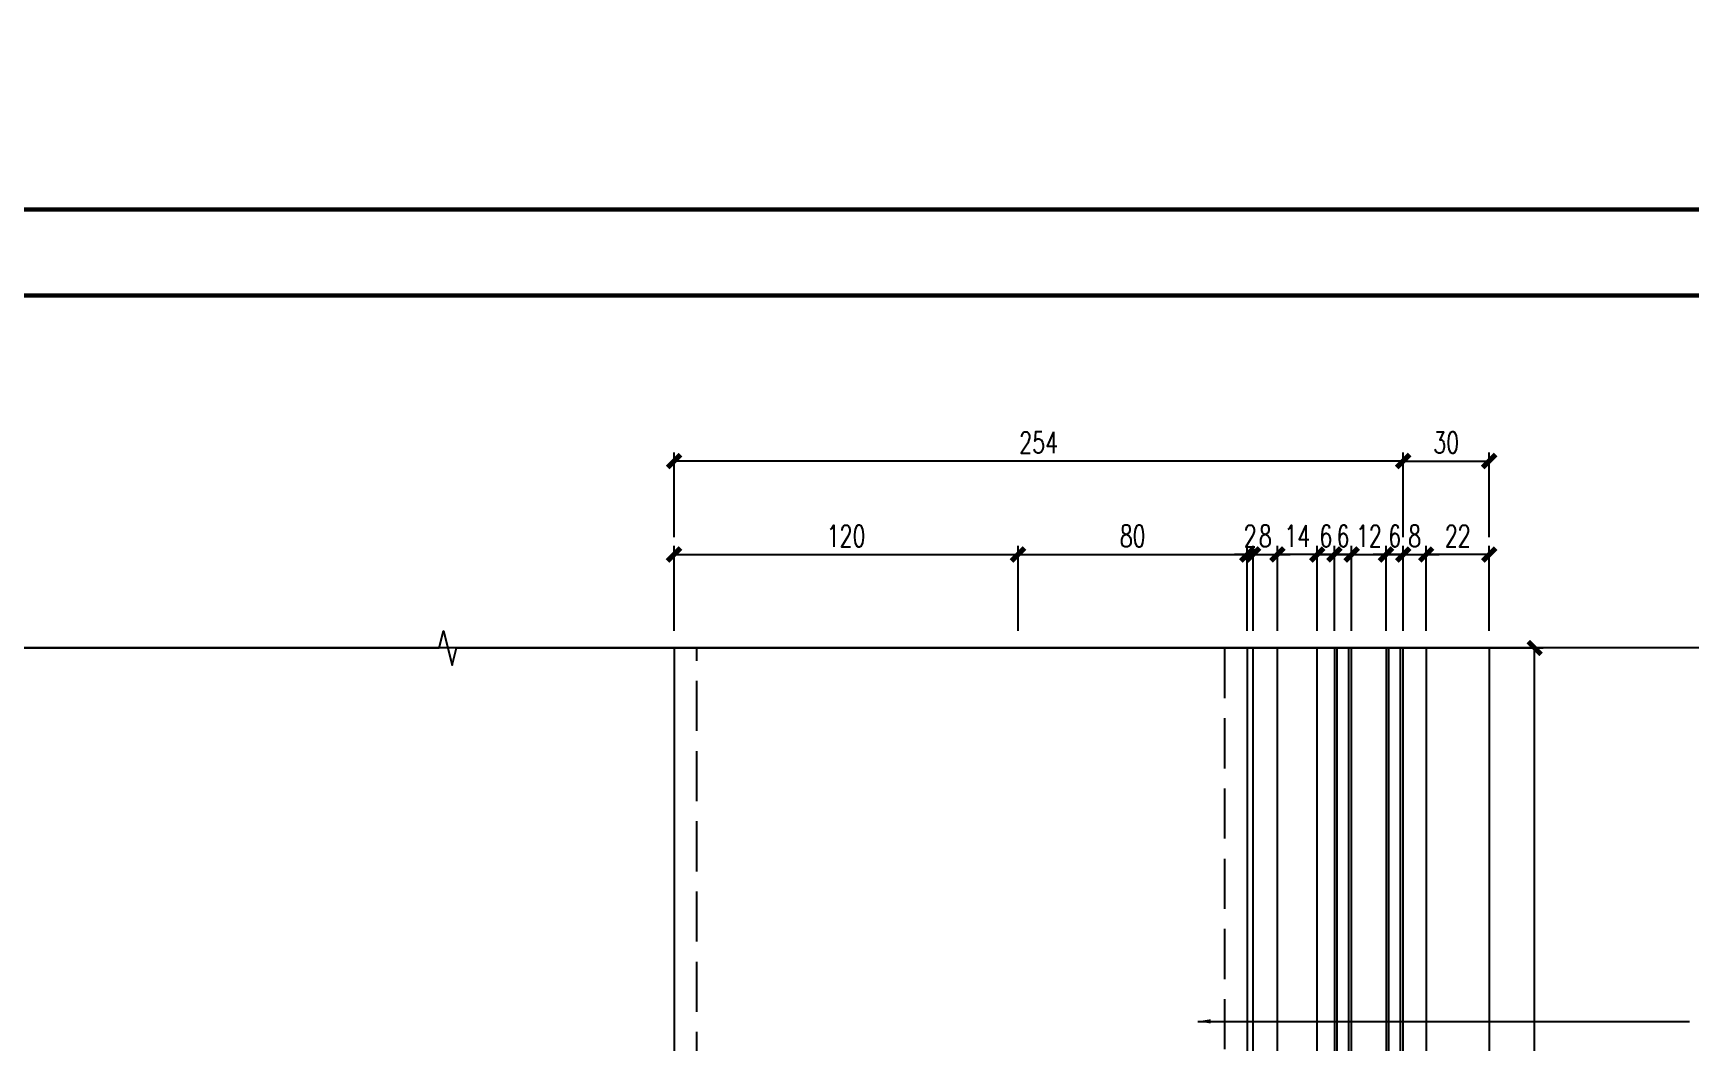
# Model space of a CAD drawing. Extents: x -160106 to 966792, y -663931 to 1550022.
# Drawn here: x -80152 to -79574, y -85855 to -85504 of the extents above; entities that cross this region are included whole.
import ezdxf
from ezdxf.enums import TextEntityAlignment as Align
from ezdxf.xclip import XClip

# ---------------------------------------------------------------- set-up
doc = ezdxf.new("R2010")
doc.units = 0
doc.linetypes.add('ZN-DASH', pattern=[0.35, 0.25, -0.1])
for name, color, linetype in [('!ZN1-填充-8', 8, 'Continuous'), ('!ZN1-标注-173', 173, 'Continuous'), ('!ZN3-玻璃幕墙-4', 4, 'Continuous'), ('!ZN4-辅助材料-1', 1, 'Continuous'), ('!ZN5-钢材投影-40', 40, 'Continuous'), ('!ZN5-铝材投影-112', 112, 'Continuous'), ('!ZN6-虚线-8', 8, 'ZN-DASH'), ('0-cxFrame', 155, 'Continuous'), ('3符号', 173, 'Continuous'), ('DIM', 173, 'Continuous')]:
    doc.layers.add(name, color=color, linetype=linetype)
doc.layers.add('0-cxText', color=131, linetype='Continuous', lineweight=25)
doc.styles.add('cx_tuming', font='simhei.ttf')
doc.styles.add('cx_tuqian1', font='')
doc.styles.add('DHTEXT-1', font='ROMANS.shx', dxfattribs={"width": 0.7, "bigfont": 'CHINESE.shx'})
doc.styles.add('ZNDimTStyle', font='ROMANS.shx', dxfattribs={"width": 0.7, "bigfont": 'CHINESE.shx'})
doc.styles.add('黑体', font='simhei.ttf', dxfattribs={"height": 12})
doc.styles.get('cx_tuqian1').set_extended_font_data('SimSun')
doc.dimstyles.new('ZN3', dxfattribs={"dimscale": 3, "dimtxt": 2.5, "dimasz": 1.5, "dimexe": 1, "dimexo": 2, "dimgap": 0.9, "dimtad": 1, "dimdec": 0, "dimdsep": 46, "dimtxsty": 'DHTEXT-1', "dimblk": 'ARCHTICK', "dimcen": 2.5, "dimclrd": 173, "dimclre": 173, "dimclrt": 7, "dimazin": 2, "dimtfac": 1, "dimtix": 1, "dimtmove": 2, "dimatfit": 3, "dimfxl": 0, "dimarcsym": 0})
doc.dimstyles.new('ZN机械-3', dxfattribs={"dimscale": 3, "dimtxt": 2.5, "dimasz": 1.5, "dimexe": 1, "dimexo": 2, "dimgap": 0.9, "dimtad": 1, "dimdec": 0, "dimzin": 0, "dimdsep": 46, "dimtxsty": 'ZNDimTStyle', "dimcen": 2.5, "dimdle": 1, "dimclrd": 173, "dimclre": 173, "dimclrt": 7, "dimazin": 2, "dimtfac": 1, "dimtdec": 4, "dimtix": 1, "dimtmove": 2, "dimatfit": 3, "dimfxl": 0, "dimfrac": 2, "dimtolj": 1, "dimtzin": 0, "dimarcsym": 0})

# ---------------------------------------------------------------- blocks, each defined once
blk = doc.blocks.new('*U1331')
at = {"layer": '!ZN1-填充-8'}
h = blk.add_hatch(dxfattribs=at)
h.set_pattern_fill('ANSI37', color=256, scale=0.5, style=0)
h.set_pattern_definition([(45, (6, 0), (-1.12253, 1.12253), []), (135, (6, 0), (-1.12253, -1.12253), [])])
h.paths.add_polyline_path([(0, 5), (0, 19), (1, 18), (14, 18), (14, 17.75), (12, 15.75), (12, 8.25), (14, 6.25), (14, 6), (1, 6)])
for points in [[(18.75, 18), (14, 18), (14, 17.75), (18.75, 17.75)], [(18.75, 6.25), (14, 6.25), (14, 6), (18.75, 6)]]:
    blk.add_hatch(color=256, dxfattribs=at).paths.add_polyline_path(points)
h = blk.add_hatch(dxfattribs=at)
h.set_pattern_fill('DOTS', color=8, style=0)
h.set_pattern_definition([(0, (6, 0), (0.79375, 1.5875), [0, -1.5875])])
h.paths.add_polyline_path([(13, 15.34), (13, 8.66), (14.41, 7.25), (17.8, 7.25), (17.8, 16.75), (14.41, 16.75)])
for p, q in [((0, 23), (503.91, 23)), ((0, 19), (503.91, 19)), ((0, 5), (503.91, 5)), ((0, 1), (503.91, 1))]:
    blk.add_line(p, q, dxfattribs=at)
at = {"layer": '!ZN3-玻璃幕墙-4'}
for points in [[(503.91, 24), (1, 24), (0, 23), (0, 19), (1, 18), (503.91, 18)], [(503.91, 6), (1, 6), (0, 5), (0, 1), (1, 0), (503.91, 0)]]:
    blk.add_lwpolyline(points, dxfattribs=at)
at = {"layer": '!ZN4-辅助材料-1'}
for points in [[(0, 5), (0, 19), (1, 18), (14, 18), (14, 17.75), (12, 15.75), (12, 8.25), (12, 8.25), (14, 6.25), (14, 6), (1, 6), (0, 5)], [(12, 15.75), (12, 8.25), (14, 6.25), (19, 6.25), (19, 17.75), (14, 17.75)], [(18.75, 18), (14, 18), (14, 17.75), (18.75, 17.75)], [(13, 15.34), (13, 8.66), (14.41, 7.25), (17.8, 7.25), (17.8, 16.75), (14.41, 16.75)], [(18.75, 6.25), (14, 6.25), (14, 6), (18.75, 6)]]:
    blk.add_lwpolyline(points, close=True, dxfattribs=at)
blk.add_lwpolyline([(18.4, 17.75), (18.4, 17.65), (14.04, 17.65), (12.1, 15.71), (12.1, 8.29), (14.04, 6.35), (18.4, 6.35), (18.4, 6.25), (18.4, 6.35)], dxfattribs=at)
at = {"layer": 'Defpoints', "color": 250}
for p in [(0, 24), (0, 18), (0, 6), (12, 6), (0, 0)]:
    blk.add_point(p, dxfattribs=at)
blk = doc.blocks.new('20250828132035')
at = {"layer": '!ZN5-钢材投影-40', "ltscale": 0.3}
for p, q in [((345.54, 581.91), (345.54, 20)), ((545.54, 581.91), (545.54, 20))]:
    blk.add_line(p, q, dxfattribs=at)
at = {"layer": '!ZN5-铝材投影-112'}
for p, q in [((547.54, 110), (547.54, 581.91)), ((556.03, 110), (556.03, 581.91)), ((569.94, 110), (569.94, 581.91)), ((607.94, 581.91), (607.94, 61.83)), ((629.94, 581.91), (629.94, 61.83))]:
    blk.add_line(p, q, dxfattribs=at)
at = {"layer": '!ZN6-虚线-8', "color": 8, "linetype": 'ZN-DASH', "ltscale": 70}
for p, q in [((353.54, 20), (353.54, 581.91)), ((537.54, 581.91), (537.54, 20))]:
    blk.add_line(p, q, dxfattribs=at)
at = {"layer": '!ZN3-玻璃幕墙-4', "rotation": 90}
blk.add_blockref('*U1331', (599.94, 78), dxfattribs=at)
blk = doc.blocks.new('TK22.A2 L(Dragon)')
at = {"layer": '0-cxFrame', "color": 7, "const_width": 0.5}
blk.add_lwpolyline([(0, 0), (-594, 0), (-594, 420), (0, 420)], close=True, dxfattribs=at)
at = {"layer": '0-cxFrame', "const_width": 0.5}
blk.add_lwpolyline([(-80, 10), (-574, 10), (-574, 410), (-80, 410)], close=True, dxfattribs=at)
at = {"style": '黑体', "flags": 4}
blk.add_attdef('图幅', text='', height=3.3, dxfattribs=at).set_placement((-40, 3), align=Align.RIGHT)
at = {"layer": '0-cxText', "flags": 4}
for tag, height, style, p in [('建设单位', 3.5, 'cx_tuming', (-45, 240)), ('项目名称', 3.5, 'cx_tuming', (-45, 210)), ('子项名称', 3.5, 'cx_tuming', (-45, 180)), ('工程编号', 3.3, 'cx_tuqian1', (-35, 165)), ('图名1', 3.5, 'cx_tuming', (-45, 87)), ('图名2', 3.5, 'cx_tuming', (-45, 79)), ('图名3', 3.5, 'cx_tuming', (-45, 71)), ('出图日期', 3.3, 'cx_tuqian1', (-39, 60)), ('专业', 3.3, 'cx_tuqian1', (-55, 52)), ('图号', 3.3, 'cx_tuqian1', (-55, 44)), ('版次', 3.3, 'cx_tuqian1', (-20, 44))]:
    blk.add_attdef(tag, text='', height=height, dxfattribs=dict(at, style=style)).set_placement(p, align=Align.MIDDLE)
at = {"layer": 'Defpoints', "color": 6, "flags": 4}
for tag, height, style, p in [('tufu', 3.3, '黑体', (-12, 12)), ('dwfname', 4, 'cx_tuqian1', (-80, 3))]:
    blk.add_attdef(tag, text='', height=height, dxfattribs=dict(at, style=style)).set_placement(p, align=Align.RIGHT)
blk = doc.blocks.new('_ArchTick')
at = {"color": 0, "linetype": 'ByBlock', "const_width": 0.4}
blk.add_lwpolyline([(-0.5, -0.5), (0.5, 0.5)], dxfattribs=at)
blk = doc.blocks.new('*D1452')
at = {"layer": 'Defpoints', "color": 0, "ltscale": 30, "transparency": 16777216}
for p in [(-79679.93, -85685.49), (-79679.93, -85718.1), (-79673.93, -85718.1)]:
    blk.add_point(p, dxfattribs=at)
at = {"layer": 'DIM', "color": 173, "linetype": 'ByBlock', "lineweight": -2, "ltscale": 30, "transparency": 16777216}
for p, q in [((-79679.93, -85712.1), (-79679.93, -85682.49)), ((-79673.93, -85712.1), (-79673.93, -85682.49)), ((-79679.93, -85685.49), (-79684.43, -85685.49)), ((-79673.93, -85685.49), (-79679.93, -85685.49)), ((-79673.93, -85685.49), (-79669.43, -85685.49))]:
    blk.add_line(p, q, dxfattribs=at)
at = {"layer": 'DIM', "color": 173, "lineweight": -2, "ltscale": 30, "transparency": 16777216, "xscale": 4.5, "yscale": 4.5, "zscale": 4.5}
blk.add_blockref('_ArchTick', (-79679.93, -85685.49), dxfattribs=at)
at = {"layer": 'DIM', "color": 173, "lineweight": -2, "ltscale": 30, "transparency": 16777216, "xscale": 4.5, "yscale": 4.5, "zscale": 4.5, "rotation": 180}
blk.add_blockref('_ArchTick', (-79673.93, -85685.49), dxfattribs=at)
at = {"layer": 'DIM', "color": 7, "ltscale": 30, "transparency": 16777216, "insert": (-79676.93, -85679.04), "char_height": 7.5, "attachment_point": 5, "style": 'DHTEXT-1'}
blk.add_mtext('6', dxfattribs=at)
blk = doc.blocks.new('*D1453')
at = {"layer": 'Defpoints', "color": 0, "ltscale": 30, "transparency": 16777216}
for p in [(-79679.93, -85685.49), (-79691.93, -85718.1), (-79679.93, -85718.1)]:
    blk.add_point(p, dxfattribs=at)
at = {"layer": 'DIM', "color": 173, "linetype": 'ByBlock', "lineweight": -2, "ltscale": 30, "transparency": 16777216}
for p, q in [((-79691.93, -85712.1), (-79691.93, -85682.49)), ((-79679.93, -85712.1), (-79679.93, -85682.49)), ((-79691.93, -85685.49), (-79696.43, -85685.49)), ((-79691.93, -85685.49), (-79679.93, -85685.49)), ((-79679.93, -85685.49), (-79675.43, -85685.49))]:
    blk.add_line(p, q, dxfattribs=at)
at = {"layer": 'DIM', "color": 173, "lineweight": -2, "ltscale": 30, "transparency": 16777216, "xscale": 4.5, "yscale": 4.5, "zscale": 4.5}
blk.add_blockref('_ArchTick', (-79691.93, -85685.49), dxfattribs=at)
at = {"layer": 'DIM', "color": 173, "lineweight": -2, "ltscale": 30, "transparency": 16777216, "xscale": 4.5, "yscale": 4.5, "zscale": 4.5, "rotation": 180}
blk.add_blockref('_ArchTick', (-79679.93, -85685.49), dxfattribs=at)
at = {"layer": 'DIM', "color": 7, "ltscale": 30, "transparency": 16777216, "insert": (-79685.93, -85679.04), "char_height": 7.5, "attachment_point": 5, "style": 'DHTEXT-1'}
blk.add_mtext('12', dxfattribs=at)
blk = doc.blocks.new('*D1454')
at = {"layer": 'Defpoints', "color": 0, "ltscale": 30, "transparency": 16777216}
for p in [(-79697.93, -85685.49), (-79697.93, -85718.1), (-79691.93, -85718.1)]:
    blk.add_point(p, dxfattribs=at)
at = {"layer": 'DIM', "color": 173, "linetype": 'ByBlock', "lineweight": -2, "ltscale": 30, "transparency": 16777216}
for p, q in [((-79697.93, -85712.1), (-79697.93, -85682.49)), ((-79691.93, -85712.1), (-79691.93, -85682.49)), ((-79697.93, -85685.49), (-79702.43, -85685.49)), ((-79691.93, -85685.49), (-79697.93, -85685.49)), ((-79691.93, -85685.49), (-79687.43, -85685.49))]:
    blk.add_line(p, q, dxfattribs=at)
at = {"layer": 'DIM', "color": 173, "lineweight": -2, "ltscale": 30, "transparency": 16777216, "xscale": 4.5, "yscale": 4.5, "zscale": 4.5}
blk.add_blockref('_ArchTick', (-79697.93, -85685.49), dxfattribs=at)
at = {"layer": 'DIM', "color": 173, "lineweight": -2, "ltscale": 30, "transparency": 16777216, "xscale": 4.5, "yscale": 4.5, "zscale": 4.5, "rotation": 180}
blk.add_blockref('_ArchTick', (-79691.93, -85685.49), dxfattribs=at)
at = {"layer": 'DIM', "color": 7, "ltscale": 30, "transparency": 16777216, "insert": (-79694.93, -85679.04), "char_height": 7.5, "attachment_point": 5, "style": 'DHTEXT-1'}
blk.add_mtext('6', dxfattribs=at)
blk = doc.blocks.new('*D1455')
at = {"layer": 'Defpoints', "color": 0, "ltscale": 30, "transparency": 16777216}
for p in [(-79697.93, -85685.49), (-79703.93, -85718.1), (-79697.93, -85718.1)]:
    blk.add_point(p, dxfattribs=at)
at = {"layer": 'DIM', "color": 173, "linetype": 'ByBlock', "lineweight": -2, "ltscale": 30, "transparency": 16777216}
for p, q in [((-79703.93, -85712.1), (-79703.93, -85682.49)), ((-79697.93, -85712.1), (-79697.93, -85682.49)), ((-79703.93, -85685.49), (-79708.43, -85685.49)), ((-79703.93, -85685.49), (-79697.93, -85685.49)), ((-79697.93, -85685.49), (-79693.43, -85685.49))]:
    blk.add_line(p, q, dxfattribs=at)
at = {"layer": 'DIM', "color": 173, "lineweight": -2, "ltscale": 30, "transparency": 16777216, "xscale": 4.5, "yscale": 4.5, "zscale": 4.5}
blk.add_blockref('_ArchTick', (-79703.93, -85685.49), dxfattribs=at)
at = {"layer": 'DIM', "color": 173, "lineweight": -2, "ltscale": 30, "transparency": 16777216, "xscale": 4.5, "yscale": 4.5, "zscale": 4.5, "rotation": 180}
blk.add_blockref('_ArchTick', (-79697.93, -85685.49), dxfattribs=at)
at = {"layer": 'DIM', "color": 7, "ltscale": 30, "transparency": 16777216, "insert": (-79700.93, -85679.04), "char_height": 7.5, "attachment_point": 5, "style": 'DHTEXT-1'}
blk.add_mtext('6', dxfattribs=at)
blk = doc.blocks.new('*D1456')
at = {"layer": 'Defpoints', "color": 0, "ltscale": 30, "transparency": 16777216}
for p in [(-79717.83, -85685.49), (-79717.83, -85718.1), (-79703.93, -85718.1)]:
    blk.add_point(p, dxfattribs=at)
at = {"layer": 'DIM', "color": 173, "linetype": 'ByBlock', "lineweight": -2, "ltscale": 30, "transparency": 16777216}
for p, q in [((-79717.83, -85712.1), (-79717.83, -85682.49)), ((-79703.93, -85712.1), (-79703.93, -85682.49)), ((-79703.93, -85685.49), (-79717.83, -85685.49))]:
    blk.add_line(p, q, dxfattribs=at)
at = {"layer": 'DIM', "color": 173, "lineweight": -2, "ltscale": 30, "transparency": 16777216, "xscale": 4.5, "yscale": 4.5, "zscale": 4.5, "rotation": 180}
blk.add_blockref('_ArchTick', (-79717.83, -85685.49), dxfattribs=at)
at = {"layer": 'DIM', "color": 173, "lineweight": -2, "ltscale": 30, "transparency": 16777216, "xscale": 4.5, "yscale": 4.5, "zscale": 4.5}
blk.add_blockref('_ArchTick', (-79703.93, -85685.49), dxfattribs=at)
at = {"layer": 'DIM', "color": 7, "ltscale": 30, "transparency": 16777216, "insert": (-79710.88, -85679.04), "char_height": 7.5, "attachment_point": 5, "style": 'DHTEXT-1'}
blk.add_mtext('14', dxfattribs=at)
blk = doc.blocks.new('*D1457')
at = {"layer": 'Defpoints', "color": 0, "ltscale": 30, "transparency": 16777216}
for p in [(-79717.83, -85685.49), (-79726.33, -85718.1), (-79717.83, -85718.1)]:
    blk.add_point(p, dxfattribs=at)
at = {"layer": 'DIM', "color": 173, "linetype": 'ByBlock', "lineweight": -2, "ltscale": 30, "transparency": 16777216}
for p, q in [((-79726.33, -85712.1), (-79726.33, -85682.49)), ((-79717.83, -85712.1), (-79717.83, -85682.49)), ((-79726.33, -85685.49), (-79730.83, -85685.49)), ((-79726.33, -85685.49), (-79717.83, -85685.49)), ((-79717.83, -85685.49), (-79713.33, -85685.49))]:
    blk.add_line(p, q, dxfattribs=at)
at = {"layer": 'DIM', "color": 173, "lineweight": -2, "ltscale": 30, "transparency": 16777216, "xscale": 4.5, "yscale": 4.5, "zscale": 4.5}
blk.add_blockref('_ArchTick', (-79726.33, -85685.49), dxfattribs=at)
at = {"layer": 'DIM', "color": 173, "lineweight": -2, "ltscale": 30, "transparency": 16777216, "xscale": 4.5, "yscale": 4.5, "zscale": 4.5, "rotation": 180}
blk.add_blockref('_ArchTick', (-79717.83, -85685.49), dxfattribs=at)
at = {"layer": 'DIM', "color": 7, "ltscale": 30, "transparency": 16777216, "insert": (-79722.08, -85679.04), "char_height": 7.5, "attachment_point": 5, "style": 'DHTEXT-1'}
blk.add_mtext('8', dxfattribs=at)
blk = doc.blocks.new('*D1458')
at = {"layer": 'Defpoints', "color": 0, "ltscale": 30, "transparency": 16777216}
for p in [(-79728.33, -85685.49), (-79728.33, -85718.1), (-79726.33, -85718.1)]:
    blk.add_point(p, dxfattribs=at)
at = {"layer": 'DIM', "color": 173, "linetype": 'ByBlock', "lineweight": -2, "ltscale": 30, "transparency": 16777216}
for p, q in [((-79728.33, -85712.1), (-79728.33, -85682.49)), ((-79726.33, -85712.1), (-79726.33, -85682.49)), ((-79728.33, -85685.49), (-79732.83, -85685.49)), ((-79726.33, -85685.49), (-79728.33, -85685.49)), ((-79726.33, -85685.49), (-79721.83, -85685.49))]:
    blk.add_line(p, q, dxfattribs=at)
at = {"layer": 'DIM', "color": 173, "lineweight": -2, "ltscale": 30, "transparency": 16777216, "xscale": 4.5, "yscale": 4.5, "zscale": 4.5}
blk.add_blockref('_ArchTick', (-79728.33, -85685.49), dxfattribs=at)
at = {"layer": 'DIM', "color": 173, "lineweight": -2, "ltscale": 30, "transparency": 16777216, "xscale": 4.5, "yscale": 4.5, "zscale": 4.5, "rotation": 180}
blk.add_blockref('_ArchTick', (-79726.33, -85685.49), dxfattribs=at)
at = {"layer": 'DIM', "color": 7, "ltscale": 30, "transparency": 16777216, "insert": (-79727.33, -85679.04), "char_height": 7.5, "attachment_point": 5, "style": 'DHTEXT-1'}
blk.add_mtext('2', dxfattribs=at)
blk = doc.blocks.new('*D1459')
at = {"layer": 'Defpoints', "color": 0, "ltscale": 30, "transparency": 16777216}
for p in [(-79665.93, -85685.49), (-79673.93, -85718.1), (-79665.93, -85718.1)]:
    blk.add_point(p, dxfattribs=at)
at = {"layer": 'DIM', "color": 173, "linetype": 'ByBlock', "lineweight": -2, "ltscale": 30, "transparency": 16777216}
for p, q in [((-79673.93, -85712.1), (-79673.93, -85682.49)), ((-79665.93, -85712.1), (-79665.93, -85682.49)), ((-79673.93, -85685.49), (-79678.43, -85685.49)), ((-79673.93, -85685.49), (-79665.93, -85685.49)), ((-79665.93, -85685.49), (-79661.43, -85685.49))]:
    blk.add_line(p, q, dxfattribs=at)
at = {"layer": 'DIM', "color": 173, "lineweight": -2, "ltscale": 30, "transparency": 16777216, "xscale": 4.5, "yscale": 4.5, "zscale": 4.5}
blk.add_blockref('_ArchTick', (-79673.93, -85685.49), dxfattribs=at)
at = {"layer": 'DIM', "color": 173, "lineweight": -2, "ltscale": 30, "transparency": 16777216, "xscale": 4.5, "yscale": 4.5, "zscale": 4.5, "rotation": 180}
blk.add_blockref('_ArchTick', (-79665.93, -85685.49), dxfattribs=at)
at = {"layer": 'DIM', "color": 7, "ltscale": 30, "transparency": 16777216, "insert": (-79669.93, -85679.04), "char_height": 7.5, "attachment_point": 5, "style": 'DHTEXT-1'}
blk.add_mtext('8', dxfattribs=at)
blk = doc.blocks.new('*D1460')
at = {"layer": 'Defpoints', "color": 0, "ltscale": 30, "transparency": 16777216}
for p in [(-79665.93, -85685.49), (-79665.93, -85718.1), (-79643.93, -85718.1)]:
    blk.add_point(p, dxfattribs=at)
at = {"layer": 'DIM', "color": 173, "linetype": 'ByBlock', "lineweight": -2, "ltscale": 30, "transparency": 16777216}
for p, q in [((-79665.93, -85712.1), (-79665.93, -85682.49)), ((-79643.93, -85712.1), (-79643.93, -85682.49)), ((-79643.93, -85685.49), (-79665.93, -85685.49))]:
    blk.add_line(p, q, dxfattribs=at)
at = {"layer": 'DIM', "color": 173, "lineweight": -2, "ltscale": 30, "transparency": 16777216, "xscale": 4.5, "yscale": 4.5, "zscale": 4.5, "rotation": 180}
blk.add_blockref('_ArchTick', (-79665.93, -85685.49), dxfattribs=at)
at = {"layer": 'DIM', "color": 173, "lineweight": -2, "ltscale": 30, "transparency": 16777216, "xscale": 4.5, "yscale": 4.5, "zscale": 4.5}
blk.add_blockref('_ArchTick', (-79643.93, -85685.49), dxfattribs=at)
at = {"layer": 'DIM', "color": 7, "ltscale": 30, "transparency": 16777216, "insert": (-79654.93, -85679.04), "char_height": 7.5, "attachment_point": 5, "style": 'DHTEXT-1'}
blk.add_mtext('22', dxfattribs=at)
blk = doc.blocks.new('*D1461')
at = {"layer": 'Defpoints', "color": 0, "ltscale": 30, "transparency": 16777216}
for p in [(-79928.33, -85652.89), (-79928.33, -85685.49), (-79673.93, -85685.49)]:
    blk.add_point(p, dxfattribs=at)
at = {"layer": 'DIM', "color": 173, "linetype": 'ByBlock', "lineweight": -2, "ltscale": 30, "transparency": 16777216}
for p, q in [((-79928.33, -85679.49), (-79928.33, -85649.89)), ((-79673.93, -85652.89), (-79928.33, -85652.89)), ((-79673.93, -85679.49), (-79673.93, -85649.89))]:
    blk.add_line(p, q, dxfattribs=at)
at = {"layer": 'DIM', "color": 173, "lineweight": -2, "ltscale": 30, "transparency": 16777216, "xscale": 4.5, "yscale": 4.5, "zscale": 4.5, "rotation": 180}
blk.add_blockref('_ArchTick', (-79928.33, -85652.89), dxfattribs=at)
at = {"layer": 'DIM', "color": 173, "lineweight": -2, "ltscale": 30, "transparency": 16777216, "xscale": 4.5, "yscale": 4.5, "zscale": 4.5}
blk.add_blockref('_ArchTick', (-79673.93, -85652.89), dxfattribs=at)
at = {"layer": 'DIM', "color": 7, "ltscale": 30, "transparency": 16777216, "insert": (-79801.13, -85646.44), "char_height": 7.5, "attachment_point": 5, "style": 'DHTEXT-1'}
blk.add_mtext('254', dxfattribs=at)
blk = doc.blocks.new('*D1462')
at = {"layer": 'Defpoints', "color": 0, "ltscale": 30, "transparency": 16777216}
for p in [(-79643.93, -85652.89), (-79673.93, -85685.49), (-79643.93, -85685.49)]:
    blk.add_point(p, dxfattribs=at)
at = {"layer": 'DIM', "color": 173, "linetype": 'ByBlock', "lineweight": -2, "ltscale": 30, "transparency": 16777216}
for p, q in [((-79673.93, -85679.49), (-79673.93, -85649.89)), ((-79673.93, -85652.89), (-79643.93, -85652.89)), ((-79643.93, -85679.49), (-79643.93, -85649.89))]:
    blk.add_line(p, q, dxfattribs=at)
at = {"layer": 'DIM', "color": 173, "lineweight": -2, "ltscale": 30, "transparency": 16777216, "xscale": 4.5, "yscale": 4.5, "zscale": 4.5, "rotation": 180}
blk.add_blockref('_ArchTick', (-79673.93, -85652.89), dxfattribs=at)
at = {"layer": 'DIM', "color": 173, "lineweight": -2, "ltscale": 30, "transparency": 16777216, "xscale": 4.5, "yscale": 4.5, "zscale": 4.5}
blk.add_blockref('_ArchTick', (-79643.93, -85652.89), dxfattribs=at)
at = {"layer": 'DIM', "color": 7, "ltscale": 30, "transparency": 16777216, "insert": (-79658.93, -85646.44), "char_height": 7.5, "attachment_point": 5, "style": 'DHTEXT-1'}
blk.add_mtext('30', dxfattribs=at)
blk = doc.blocks.new('*D1463')
at = {"layer": 'Defpoints', "color": 0, "ltscale": 30, "transparency": 16777216}
for p in [(-79808.33, -85685.49), (-79928.33, -85718.1), (-79808.33, -85718.1)]:
    blk.add_point(p, dxfattribs=at)
at = {"layer": 'DIM', "color": 173, "linetype": 'ByBlock', "lineweight": -2, "ltscale": 30, "transparency": 16777216}
for p, q in [((-79928.33, -85712.1), (-79928.33, -85682.49)), ((-79808.33, -85712.1), (-79808.33, -85682.49)), ((-79928.33, -85685.49), (-79808.33, -85685.49))]:
    blk.add_line(p, q, dxfattribs=at)
at = {"layer": 'DIM', "color": 173, "lineweight": -2, "ltscale": 30, "transparency": 16777216, "xscale": 4.5, "yscale": 4.5, "zscale": 4.5, "rotation": 180}
blk.add_blockref('_ArchTick', (-79928.33, -85685.49), dxfattribs=at)
at = {"layer": 'DIM', "color": 173, "lineweight": -2, "ltscale": 30, "transparency": 16777216, "xscale": 4.5, "yscale": 4.5, "zscale": 4.5}
blk.add_blockref('_ArchTick', (-79808.33, -85685.49), dxfattribs=at)
at = {"layer": 'DIM', "color": 7, "ltscale": 30, "transparency": 16777216, "insert": (-79868.33, -85679.04), "char_height": 7.5, "attachment_point": 5, "style": 'DHTEXT-1'}
blk.add_mtext('120', dxfattribs=at)
blk = doc.blocks.new('*D1464')
at = {"layer": 'Defpoints', "color": 0, "ltscale": 30, "transparency": 16777216}
for p in [(-79728.33, -85685.49), (-79808.33, -85718.1), (-79728.33, -85718.1)]:
    blk.add_point(p, dxfattribs=at)
at = {"layer": 'DIM', "color": 173, "linetype": 'ByBlock', "lineweight": -2, "ltscale": 30, "transparency": 16777216}
for p, q in [((-79808.33, -85712.1), (-79808.33, -85682.49)), ((-79728.33, -85712.1), (-79728.33, -85682.49)), ((-79808.33, -85685.49), (-79728.33, -85685.49))]:
    blk.add_line(p, q, dxfattribs=at)
at = {"layer": 'DIM', "color": 173, "lineweight": -2, "ltscale": 30, "transparency": 16777216, "xscale": 4.5, "yscale": 4.5, "zscale": 4.5, "rotation": 180}
blk.add_blockref('_ArchTick', (-79808.33, -85685.49), dxfattribs=at)
at = {"layer": 'DIM', "color": 173, "lineweight": -2, "ltscale": 30, "transparency": 16777216, "xscale": 4.5, "yscale": 4.5, "zscale": 4.5}
blk.add_blockref('_ArchTick', (-79728.33, -85685.49), dxfattribs=at)
at = {"layer": 'DIM', "color": 7, "ltscale": 30, "transparency": 16777216, "insert": (-79768.33, -85679.04), "char_height": 7.5, "attachment_point": 5, "style": 'DHTEXT-1'}
blk.add_mtext('80', dxfattribs=at)
blk = doc.blocks.new('*D1466')
at = {"layer": 'Defpoints', "color": 0, "ltscale": 30, "transparency": 16777216}
for p in [(-79673.93, -85718.1), (-79628.08, -85718.1), (-79673.93, -86015.54)]:
    blk.add_point(p, dxfattribs=at)
at = {"layer": 'DIM', "color": 173, "linetype": 'ByBlock', "lineweight": -2, "ltscale": 30, "transparency": 16777216}
for p, q in [((-79667.93, -85718.1), (-79625.08, -85718.1)), ((-79628.08, -86015.54), (-79628.08, -85718.1)), ((-79667.93, -86015.54), (-79625.08, -86015.54))]:
    blk.add_line(p, q, dxfattribs=at)
at = {"layer": 'DIM', "color": 173, "lineweight": -2, "ltscale": 30, "transparency": 16777216, "xscale": 4.5, "yscale": 4.5, "zscale": 4.5}
for p, rotation in [((-79628.08, -85718.1), 90), ((-79628.08, -86015.54), 270)]:
    blk.add_blockref('_ArchTick', p, dxfattribs=dict(at, rotation=rotation))
at = {"layer": 'DIM', "color": 7, "ltscale": 30, "transparency": 16777216, "insert": (-79634.53, -85866.82), "char_height": 7.5, "attachment_point": 5, "rotation": 90, "style": 'DHTEXT-1'}
blk.add_mtext('DIM', dxfattribs=at)

msp = doc.modelspace()

# ---------------------------------------------------------------- block references
at = {"ltscale": 50}
ref = msp.add_blockref('20250828132035', (-80273.87, -86085.54), dxfattribs=at)
XClip(ref).set_block_clipping_path([(-96.7647989804, -640.091455574), (814.8825443383, 367.4414649424)])

# ---------------------------------------------------------------- dimensions: what is measured, and where the dimension line sits
at = {"layer": 'DIM', "ltscale": 30}
for base, p2, picture, middle in [((-79928.33, -85652.89), (-79928.33, -85685.49), '*D1461', (-79801.13, -85646.44)), ((-79643.93, -85652.89), (-79643.93, -85685.49), '*D1462', (-79658.93, -85646.44))]:
    dim = msp.add_linear_dim(base=base, p1=(-79673.93, -85685.49), p2=p2, dimstyle='ZN3', dxfattribs=at)
    dim.commit()
    dim.dimension.update_dxf_attribs({"geometry": picture, "text_midpoint": middle})

# ---------------------------------------------------------------- next in the draw order: linework, layer by layer
at = {"layer": '3符号'}
msp.add_lwpolyline([(-80377.83, -85718.1), (-80010.28, -85718.1), (-80008.78, -85712.1), (-80005.78, -85724.1), (-80004.28, -85718.1), (-79636.73, -85718.1)], dxfattribs=at)

# ---------------------------------------------------------------- next in the draw order: block references
at = {"layer": '0-cxFrame', "xscale": 3, "yscale": 3, "zscale": 3}
msp.add_blockref('TK22.A2 L(Dragon)', (-78932.94, -86825.19), dxfattribs=at)

# ---------------------------------------------------------------- next in the draw order: dimensions: what is measured, and where the dimension line sits
at = {"layer": 'DIM', "ltscale": 30}
for base, p1, p2, picture, middle in [((-79808.33, -85685.49), (-79928.33, -85718.1), (-79808.33, -85718.1), '*D1463', (-79868.33, -85679.04)), ((-79728.33, -85685.49), (-79808.33, -85718.1), (-79728.33, -85718.1), '*D1464', (-79768.33, -85679.04)), ((-79728.33, -85685.49), (-79726.33, -85718.1), (-79728.33, -85718.1), '*D1458', (-79727.33, -85679.04)), ((-79717.83359, -85685.49434), (-79726.33356, -85718.09595), (-79717.83359, -85718.09595), '*D1457', (-79722.08357, -85679.04434)), ((-79717.83, -85685.49), (-79703.93, -85718.1), (-79717.83, -85718.1), '*D1456', (-79710.88, -85679.04)), ((-79697.93, -85685.49), (-79703.93, -85718.1), (-79697.93, -85718.1), '*D1455', (-79700.93, -85679.04)), ((-79697.93, -85685.49), (-79691.93, -85718.1), (-79697.93, -85718.1), '*D1454', (-79694.93, -85679.04)), ((-79679.93, -85685.49), (-79691.93, -85718.1), (-79679.93, -85718.1), '*D1453', (-79685.93, -85679.04)), ((-79679.93, -85685.49), (-79673.93, -85718.1), (-79679.93, -85718.1), '*D1452', (-79676.93, -85679.04)), ((-79665.93, -85685.49), (-79673.93, -85718.1), (-79665.93, -85718.1), '*D1459', (-79669.93, -85679.04)), ((-79665.93, -85685.49), (-79643.93, -85718.1), (-79665.93, -85718.1), '*D1460', (-79654.93, -85679.04))]:
    dim = msp.add_linear_dim(base=base, p1=p1, p2=p2, dimstyle='ZN3', dxfattribs=at)
    dim.commit()
    dim.dimension.update_dxf_attribs({"geometry": picture, "text_midpoint": middle})
dim = msp.add_linear_dim(base=(-79628.08, -85718.1), p1=(-79673.93, -86015.54), p2=(-79673.93, -85718.1), angle=90, text='DIM', dimstyle='ZN3', dxfattribs=at)
dim.commit()
dim.dimension.update_dxf_attribs({"geometry": '*D1466', "text_midpoint": (-79634.53, -85866.82)})

# ---------------------------------------------------------------- next in the draw order: leaders
at = {"layer": '!ZN1-标注-173'}
msp.add_leader([(-79745.64, -85848.34), (-79655.9, -85848.34), (-79574.01, -85848.34)], dimstyle='ZN机械-3', dxfattribs=at)

doc.saveas('drawing.dxf')
